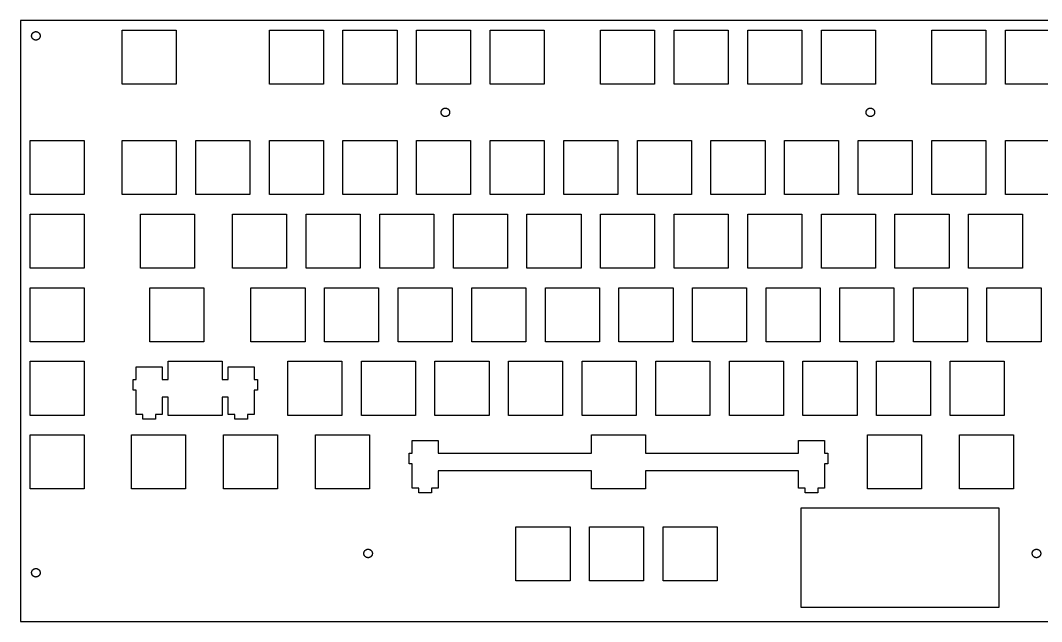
# Model space of a CAD drawing. Header units: millimetres. Extents: x 0 to 452, y -156 to 0.
# Drawn here: x 0 to 264.3, y -155.6 to 0 of the extents above; entities that cross this region are included whole.
import ezdxf

# ---------------------------------------------------------------- set-up
doc = ezdxf.new("R2010")
doc.units = ezdxf.units.MM

msp = doc.modelspace()

# ---------------------------------------------------------------- linework, layer by layer
at = {"layer": 'CUT'}
for points in [[(0, 0), (0, -155.6375), (452.4375, -155.6375), (452.4375, -25.5), (398, -25.5), (398, 0)], [(26.3375, -16.525), (26.3375, -2.525), (40.3375, -2.525), (40.3375, -16.525)], [(64.4375, -16.525), (64.4375, -2.525), (78.4375, -2.525), (78.4375, -16.525)], [(83.4875, -16.525), (83.4875, -2.525), (97.4875, -2.525), (97.4875, -16.525)], [(102.5375, -16.525), (102.5375, -2.525), (116.5375, -2.525), (116.5375, -16.525)], [(121.5875, -16.525), (121.5875, -2.525), (135.5875, -2.525), (135.5875, -16.525)], [(150.1625, -16.525), (150.1625, -2.525), (164.1625, -2.525), (164.1625, -16.525)], [(169.2125, -16.525), (169.2125, -2.525), (183.2125, -2.525), (183.2125, -16.525)], [(188.2625, -16.525), (188.2625, -2.525), (202.2625, -2.525), (202.2625, -16.525)], [(207.3125, -16.525), (207.3125, -2.525), (221.3125, -2.525), (221.3125, -16.525)], [(235.8875, -16.525), (235.8875, -2.525), (249.8875, -2.525), (249.8875, -16.525)], [(254.9375, -16.525), (254.9375, -2.525), (268.9375, -2.525), (268.9375, -16.525)], [(5.08809, -3.8386), (5.09173, -3.86535), (5.0947, -3.89218), (5.09702, -3.91908), (5.09868, -3.94603), (5.09967, -3.973), (5.1, -4), (5.09967, -4.027), (5.09868, -4.05397), (5.09702, -4.08092), (5.0947, -4.10782), (5.09173, -4.13465), (5.08809, -4.1614), (5.08381, -4.18806), (5.07886, -4.2146), (5.07327, -4.24101), (5.06703, -4.26728), (5.06015, -4.29338), (5.05263, -4.31931), (5.04448, -4.34505), (5.0357, -4.37058), (5.02629, -4.39588), (5.01627, -4.42095), (5.00563, -4.44577), (4.99439, -4.47031), (4.98255, -4.49457), (4.97011, -4.51854), (4.9571, -4.54219), (4.9435, -4.56551), (4.92934, -4.5885), (4.91462, -4.61113), (4.89934, -4.63339), (4.88353, -4.65527), (4.86718, -4.67675), (4.85031, -4.69783), (4.83293, -4.71849), (4.81505, -4.73871), (4.79667, -4.75849), (4.77782, -4.77782), (4.75849, -4.79667), (4.73871, -4.81505), (4.71849, -4.83293), (4.69783, -4.85031), (4.67675, -4.86718), (4.65527, -4.88353), (4.63339, -4.89934), (4.61113, -4.91462), (4.5885, -4.92934), (4.56551, -4.9435), (4.54219, -4.9571), (4.51854, -4.97011), (4.49457, -4.98255), (4.47031, -4.99439), (4.44577, -5.00563), (4.42095, -5.01627), (4.39588, -5.02629), (4.37058, -5.0357), (4.34505, -5.04448), (4.31931, -5.05263), (4.29338, -5.06015), (4.26728, -5.06703), (4.24101, -5.07327), (4.2146, -5.07886), (4.18806, -5.08381), (4.1614, -5.08809), (4.13465, -5.09173), (4.10782, -5.0947), (4.08092, -5.09702), (4.05397, -5.09868), (4.027, -5.09967), (4, -5.1), (3.973, -5.09967), (3.94603, -5.09868), (3.91908, -5.09702), (3.89218, -5.0947), (3.86535, -5.09173), (3.8386, -5.08809), (3.81194, -5.08381), (3.7854, -5.07886), (3.75899, -5.07327), (3.73272, -5.06703), (3.70662, -5.06015), (3.68069, -5.05263), (3.65495, -5.04448), (3.62942, -5.0357), (3.60412, -5.02629), (3.57905, -5.01627), (3.55423, -5.00563), (3.52969, -4.99439), (3.50543, -4.98255), (3.48146, -4.97011), (3.45781, -4.9571), (3.43449, -4.9435), (3.4115, -4.92934), (3.38887, -4.91462), (3.36661, -4.89934), (3.34473, -4.88353), (3.32325, -4.86718), (3.30217, -4.85031), (3.28151, -4.83293), (3.26129, -4.81505), (3.24151, -4.79667), (3.22218, -4.77782), (3.20333, -4.75849), (3.18495, -4.73871), (3.16707, -4.71849), (3.14969, -4.69783), (3.13282, -4.67675), (3.11647, -4.65527), (3.10066, -4.63339), (3.08538, -4.61113), (3.07066, -4.5885), (3.0565, -4.56551), (3.0429, -4.54219), (3.02989, -4.51854), (3.01745, -4.49457), (3.00561, -4.47031), (2.99437, -4.44577), (2.98373, -4.42095), (2.97371, -4.39588), (2.9643, -4.37058), (2.95552, -4.34505), (2.94737, -4.31931), (2.93985, -4.29338), (2.93297, -4.26728), (2.92673, -4.24101), (2.92114, -4.2146), (2.91619, -4.18806), (2.91191, -4.1614), (2.90827, -4.13465), (2.9053, -4.10782), (2.90298, -4.08092), (2.90132, -4.05397), (2.90033, -4.027), (2.9, -4), (2.90033, -3.973), (2.90132, -3.94603), (2.90298, -3.91908), (2.9053, -3.89218), (2.90827, -3.86535), (2.91191, -3.8386), (2.91619, -3.81194), (2.92114, -3.7854), (2.92673, -3.75899), (2.93297, -3.73272), (2.93985, -3.70662), (2.94737, -3.68069), (2.95552, -3.65495), (2.9643, -3.62942), (2.97371, -3.60412), (2.98373, -3.57905), (2.99437, -3.55423), (3.00561, -3.52969), (3.01745, -3.50543), (3.02989, -3.48146), (3.0429, -3.45781), (3.0565, -3.43449), (3.07066, -3.4115), (3.08538, -3.38887), (3.10066, -3.36661), (3.11647, -3.34473), (3.13282, -3.32325), (3.14969, -3.30217), (3.16707, -3.28151), (3.18495, -3.26129), (3.20333, -3.24151), (3.22218, -3.22218), (3.24151, -3.20333), (3.26129, -3.18495), (3.28151, -3.16707), (3.30217, -3.14969), (3.32325, -3.13282), (3.34473, -3.11647), (3.36661, -3.10066), (3.38887, -3.08538), (3.4115, -3.07066), (3.43449, -3.0565), (3.45781, -3.0429), (3.48146, -3.02989), (3.50543, -3.01745), (3.52969, -3.00561), (3.55423, -2.99437), (3.57905, -2.98373), (3.60412, -2.97371), (3.62942, -2.9643), (3.65495, -2.95552), (3.68069, -2.94737), (3.70662, -2.93985), (3.73272, -2.93297), (3.75899, -2.92673), (3.7854, -2.92114), (3.81194, -2.91619), (3.8386, -2.91191), (3.86535, -2.90827), (3.89218, -2.9053), (3.91908, -2.90298), (3.94603, -2.90132), (3.973, -2.90033), (4, -2.9), (4.027, -2.90033), (4.05397, -2.90132), (4.08092, -2.90298), (4.10782, -2.9053), (4.13465, -2.90827), (4.1614, -2.91191), (4.18806, -2.91619), (4.2146, -2.92114), (4.24101, -2.92673), (4.26728, -2.93297), (4.29338, -2.93985), (4.31931, -2.94737), (4.34505, -2.95552), (4.37058, -2.9643), (4.39588, -2.97371), (4.42095, -2.98373), (4.44577, -2.99437), (4.47031, -3.00561), (4.49457, -3.01745), (4.51854, -3.02989), (4.54219, -3.0429), (4.56551, -3.0565), (4.5885, -3.07066), (4.61113, -3.08538), (4.63339, -3.10066), (4.65527, -3.11647), (4.67675, -3.13282), (4.69783, -3.14969), (4.71849, -3.16707), (4.73871, -3.18495), (4.75849, -3.20333), (4.77782, -3.22218), (4.79667, -3.24151), (4.81505, -3.26129), (4.83293, -3.28151), (4.85031, -3.30217), (4.86718, -3.32325), (4.88353, -3.34473), (4.89934, -3.36661), (4.91462, -3.38887), (4.92934, -3.4115), (4.9435, -3.43449), (4.9571, -3.45781), (4.97011, -3.48146), (4.98255, -3.50543), (4.99439, -3.52969), (5.00563, -3.55423), (5.01627, -3.57905), (5.02629, -3.60412), (5.0357, -3.62942), (5.04448, -3.65495), (5.05263, -3.68069), (5.06015, -3.70662), (5.06703, -3.73272), (5.07327, -3.75899), (5.07886, -3.7854), (5.08381, -3.81194)], [(111.08809, -23.6386), (111.09173, -23.66535), (111.0947, -23.69218), (111.09702, -23.71908), (111.09868, -23.74603), (111.09967, -23.773), (111.1, -23.8), (111.09967, -23.827), (111.09868, -23.85397), (111.09702, -23.88092), (111.0947, -23.90782), (111.09173, -23.93465), (111.08809, -23.9614), (111.08381, -23.98806), (111.07886, -24.0146), (111.07327, -24.04101), (111.06703, -24.06728), (111.06015, -24.09338), (111.05263, -24.11931), (111.04448, -24.14505), (111.0357, -24.17058), (111.02629, -24.19588), (111.01627, -24.22095), (111.00563, -24.24577), (110.99439, -24.27031), (110.98255, -24.29457), (110.97011, -24.31854), (110.9571, -24.34219), (110.9435, -24.36551), (110.92934, -24.3885), (110.91462, -24.41113), (110.89934, -24.43339), (110.88353, -24.45527), (110.86718, -24.47675), (110.85031, -24.49783), (110.83293, -24.51849), (110.81505, -24.53871), (110.79667, -24.55849), (110.77782, -24.57782), (110.75849, -24.59667), (110.73871, -24.61505), (110.71849, -24.63293), (110.69783, -24.65031), (110.67675, -24.66718), (110.65527, -24.68353), (110.63339, -24.69934), (110.61113, -24.71462), (110.5885, -24.72934), (110.56551, -24.7435), (110.54219, -24.7571), (110.51854, -24.77011), (110.49457, -24.78255), (110.47031, -24.79439), (110.44577, -24.80563), (110.42095, -24.81627), (110.39588, -24.82629), (110.37058, -24.8357), (110.34505, -24.84448), (110.31931, -24.85263), (110.29338, -24.86015), (110.26728, -24.86703), (110.24101, -24.87327), (110.2146, -24.87886), (110.18806, -24.88381), (110.1614, -24.88809), (110.13465, -24.89173), (110.10782, -24.8947), (110.08092, -24.89702), (110.05397, -24.89868), (110.027, -24.89967), (110, -24.9), (109.973, -24.89967), (109.94603, -24.89868), (109.91908, -24.89702), (109.89218, -24.8947), (109.86535, -24.89173), (109.8386, -24.88809), (109.81194, -24.88381), (109.7854, -24.87886), (109.75899, -24.87327), (109.73272, -24.86703), (109.70662, -24.86015), (109.68069, -24.85263), (109.65495, -24.84448), (109.62942, -24.8357), (109.60412, -24.82629), (109.57905, -24.81627), (109.55423, -24.80563), (109.52969, -24.79439), (109.50543, -24.78255), (109.48146, -24.77011), (109.45781, -24.7571), (109.43449, -24.7435), (109.4115, -24.72934), (109.38887, -24.71462), (109.36661, -24.69934), (109.34473, -24.68353), (109.32325, -24.66718), (109.30217, -24.65031), (109.28151, -24.63293), (109.26129, -24.61505), (109.24151, -24.59667), (109.22218, -24.57782), (109.20333, -24.55849), (109.18495, -24.53871), (109.16707, -24.51849), (109.14969, -24.49783), (109.13282, -24.47675), (109.11647, -24.45527), (109.10066, -24.43339), (109.08538, -24.41113), (109.07066, -24.3885), (109.0565, -24.36551), (109.0429, -24.34219), (109.02989, -24.31854), (109.01745, -24.29457), (109.00561, -24.27031), (108.99437, -24.24577), (108.98373, -24.22095), (108.97371, -24.19588), (108.9643, -24.17058), (108.95552, -24.14505), (108.94737, -24.11931), (108.93985, -24.09338), (108.93297, -24.06728), (108.92673, -24.04101), (108.92114, -24.0146), (108.91619, -23.98806), (108.91191, -23.9614), (108.90827, -23.93465), (108.9053, -23.90782), (108.90298, -23.88092), (108.90132, -23.85397), (108.90033, -23.827), (108.9, -23.8), (108.90033, -23.773), (108.90132, -23.74603), (108.90298, -23.71908), (108.9053, -23.69218), (108.90827, -23.66535), (108.91191, -23.6386), (108.91619, -23.61194), (108.92114, -23.5854), (108.92673, -23.55899), (108.93297, -23.53272), (108.93985, -23.50662), (108.94737, -23.48069), (108.95552, -23.45495), (108.9643, -23.42942), (108.97371, -23.40412), (108.98373, -23.37905), (108.99437, -23.35423), (109.00561, -23.32969), (109.01745, -23.30543), (109.02989, -23.28146), (109.0429, -23.25781), (109.0565, -23.23449), (109.07066, -23.2115), (109.08538, -23.18887), (109.10066, -23.16661), (109.11647, -23.14473), (109.13282, -23.12325), (109.14969, -23.10217), (109.16707, -23.08151), (109.18495, -23.06129), (109.20333, -23.04151), (109.22218, -23.02218), (109.24151, -23.00333), (109.26129, -22.98495), (109.28151, -22.96707), (109.30217, -22.94969), (109.32325, -22.93282), (109.34473, -22.91647), (109.36661, -22.90066), (109.38887, -22.88538), (109.4115, -22.87066), (109.43449, -22.8565), (109.45781, -22.8429), (109.48146, -22.82989), (109.50543, -22.81745), (109.52969, -22.80561), (109.55423, -22.79437), (109.57905, -22.78373), (109.60412, -22.77371), (109.62942, -22.7643), (109.65495, -22.75552), (109.68069, -22.74737), (109.70662, -22.73985), (109.73272, -22.73297), (109.75899, -22.72673), (109.7854, -22.72114), (109.81194, -22.71619), (109.8386, -22.71191), (109.86535, -22.70827), (109.89218, -22.7053), (109.91908, -22.70298), (109.94603, -22.70132), (109.973, -22.70033), (110, -22.7), (110.027, -22.70033), (110.05397, -22.70132), (110.08092, -22.70298), (110.10782, -22.7053), (110.13465, -22.70827), (110.1614, -22.71191), (110.18806, -22.71619), (110.2146, -22.72114), (110.24101, -22.72673), (110.26728, -22.73297), (110.29338, -22.73985), (110.31931, -22.74737), (110.34505, -22.75552), (110.37058, -22.7643), (110.39588, -22.77371), (110.42095, -22.78373), (110.44577, -22.79437), (110.47031, -22.80561), (110.49457, -22.81745), (110.51854, -22.82989), (110.54219, -22.8429), (110.56551, -22.8565), (110.5885, -22.87066), (110.61113, -22.88538), (110.63339, -22.90066), (110.65527, -22.91647), (110.67675, -22.93282), (110.69783, -22.94969), (110.71849, -22.96707), (110.73871, -22.98495), (110.75849, -23.00333), (110.77782, -23.02218), (110.79667, -23.04151), (110.81505, -23.06129), (110.83293, -23.08151), (110.85031, -23.10217), (110.86718, -23.12325), (110.88353, -23.14473), (110.89934, -23.16661), (110.91462, -23.18887), (110.92934, -23.2115), (110.9435, -23.23449), (110.9571, -23.25781), (110.97011, -23.28146), (110.98255, -23.30543), (110.99439, -23.32969), (111.00563, -23.35423), (111.01627, -23.37905), (111.02629, -23.40412), (111.0357, -23.42942), (111.04448, -23.45495), (111.05263, -23.48069), (111.06015, -23.50662), (111.06703, -23.53272), (111.07327, -23.55899), (111.07886, -23.5854), (111.08381, -23.61194)], [(221.08809, -23.6386), (221.09173, -23.66535), (221.0947, -23.69218), (221.09702, -23.71908), (221.09868, -23.74603), (221.09967, -23.773), (221.1, -23.8), (221.09967, -23.827), (221.09868, -23.85397), (221.09702, -23.88092), (221.0947, -23.90782), (221.09173, -23.93465), (221.08809, -23.9614), (221.08381, -23.98806), (221.07886, -24.0146), (221.07327, -24.04101), (221.06703, -24.06728), (221.06015, -24.09338), (221.05263, -24.11931), (221.04448, -24.14505), (221.0357, -24.17058), (221.02629, -24.19588), (221.01627, -24.22095), (221.00563, -24.24577), (220.99439, -24.27031), (220.98255, -24.29457), (220.97011, -24.31854), (220.9571, -24.34219), (220.9435, -24.36551), (220.92934, -24.3885), (220.91462, -24.41113), (220.89934, -24.43339), (220.88353, -24.45527), (220.86718, -24.47675), (220.85031, -24.49783), (220.83293, -24.51849), (220.81505, -24.53871), (220.79667, -24.55849), (220.77782, -24.57782), (220.75849, -24.59667), (220.73871, -24.61505), (220.71849, -24.63293), (220.69783, -24.65031), (220.67675, -24.66718), (220.65527, -24.68353), (220.63339, -24.69934), (220.61113, -24.71462), (220.5885, -24.72934), (220.56551, -24.7435), (220.54219, -24.7571), (220.51854, -24.77011), (220.49457, -24.78255), (220.47031, -24.79439), (220.44577, -24.80563), (220.42095, -24.81627), (220.39588, -24.82629), (220.37058, -24.8357), (220.34505, -24.84448), (220.31931, -24.85263), (220.29338, -24.86015), (220.26728, -24.86703), (220.24101, -24.87327), (220.2146, -24.87886), (220.18806, -24.88381), (220.1614, -24.88809), (220.13465, -24.89173), (220.10782, -24.8947), (220.08092, -24.89702), (220.05397, -24.89868), (220.027, -24.89967), (220, -24.9), (219.973, -24.89967), (219.94603, -24.89868), (219.91908, -24.89702), (219.89218, -24.8947), (219.86535, -24.89173), (219.8386, -24.88809), (219.81194, -24.88381), (219.7854, -24.87886), (219.75899, -24.87327), (219.73272, -24.86703), (219.70662, -24.86015), (219.68069, -24.85263), (219.65495, -24.84448), (219.62942, -24.8357), (219.60412, -24.82629), (219.57905, -24.81627), (219.55423, -24.80563), (219.52969, -24.79439), (219.50543, -24.78255), (219.48146, -24.77011), (219.45781, -24.7571), (219.43449, -24.7435), (219.4115, -24.72934), (219.38887, -24.71462), (219.36661, -24.69934), (219.34473, -24.68353), (219.32325, -24.66718), (219.30217, -24.65031), (219.28151, -24.63293), (219.26129, -24.61505), (219.24151, -24.59667), (219.22218, -24.57782), (219.20333, -24.55849), (219.18495, -24.53871), (219.16707, -24.51849), (219.14969, -24.49783), (219.13282, -24.47675), (219.11647, -24.45527), (219.10066, -24.43339), (219.08538, -24.41113), (219.07066, -24.3885), (219.0565, -24.36551), (219.0429, -24.34219), (219.02989, -24.31854), (219.01745, -24.29457), (219.00561, -24.27031), (218.99437, -24.24577), (218.98373, -24.22095), (218.97371, -24.19588), (218.9643, -24.17058), (218.95552, -24.14505), (218.94737, -24.11931), (218.93985, -24.09338), (218.93297, -24.06728), (218.92673, -24.04101), (218.92114, -24.0146), (218.91619, -23.98806), (218.91191, -23.9614), (218.90827, -23.93465), (218.9053, -23.90782), (218.90298, -23.88092), (218.90132, -23.85397), (218.90033, -23.827), (218.9, -23.8), (218.90033, -23.773), (218.90132, -23.74603), (218.90298, -23.71908), (218.9053, -23.69218), (218.90827, -23.66535), (218.91191, -23.6386), (218.91619, -23.61194), (218.92114, -23.5854), (218.92673, -23.55899), (218.93297, -23.53272), (218.93985, -23.50662), (218.94737, -23.48069), (218.95552, -23.45495), (218.9643, -23.42942), (218.97371, -23.40412), (218.98373, -23.37905), (218.99437, -23.35423), (219.00561, -23.32969), (219.01745, -23.30543), (219.02989, -23.28146), (219.0429, -23.25781), (219.0565, -23.23449), (219.07066, -23.2115), (219.08538, -23.18887), (219.10066, -23.16661), (219.11647, -23.14473), (219.13282, -23.12325), (219.14969, -23.10217), (219.16707, -23.08151), (219.18495, -23.06129), (219.20333, -23.04151), (219.22218, -23.02218), (219.24151, -23.00333), (219.26129, -22.98495), (219.28151, -22.96707), (219.30217, -22.94969), (219.32325, -22.93282), (219.34473, -22.91647), (219.36661, -22.90066), (219.38887, -22.88538), (219.4115, -22.87066), (219.43449, -22.8565), (219.45781, -22.8429), (219.48146, -22.82989), (219.50543, -22.81745), (219.52969, -22.80561), (219.55423, -22.79437), (219.57905, -22.78373), (219.60412, -22.77371), (219.62942, -22.7643), (219.65495, -22.75552), (219.68069, -22.74737), (219.70662, -22.73985), (219.73272, -22.73297), (219.75899, -22.72673), (219.7854, -22.72114), (219.81194, -22.71619), (219.8386, -22.71191), (219.86535, -22.70827), (219.89218, -22.7053), (219.91908, -22.70298), (219.94603, -22.70132), (219.973, -22.70033), (220, -22.7), (220.027, -22.70033), (220.05397, -22.70132), (220.08092, -22.70298), (220.10782, -22.7053), (220.13465, -22.70827), (220.1614, -22.71191), (220.18806, -22.71619), (220.2146, -22.72114), (220.24101, -22.72673), (220.26728, -22.73297), (220.29338, -22.73985), (220.31931, -22.74737), (220.34505, -22.75552), (220.37058, -22.7643), (220.39588, -22.77371), (220.42095, -22.78373), (220.44577, -22.79437), (220.47031, -22.80561), (220.49457, -22.81745), (220.51854, -22.82989), (220.54219, -22.8429), (220.56551, -22.8565), (220.5885, -22.87066), (220.61113, -22.88538), (220.63339, -22.90066), (220.65527, -22.91647), (220.67675, -22.93282), (220.69783, -22.94969), (220.71849, -22.96707), (220.73871, -22.98495), (220.75849, -23.00333), (220.77782, -23.02218), (220.79667, -23.04151), (220.81505, -23.06129), (220.83293, -23.08151), (220.85031, -23.10217), (220.86718, -23.12325), (220.88353, -23.14473), (220.89934, -23.16661), (220.91462, -23.18887), (220.92934, -23.2115), (220.9435, -23.23449), (220.9571, -23.25781), (220.97011, -23.28146), (220.98255, -23.30543), (220.99439, -23.32969), (221.00563, -23.35423), (221.01627, -23.37905), (221.02629, -23.40412), (221.0357, -23.42942), (221.04448, -23.45495), (221.05263, -23.48069), (221.06015, -23.50662), (221.06703, -23.53272), (221.07327, -23.55899), (221.07886, -23.5854), (221.08381, -23.61194)], [(2.525, -45.1), (2.525, -31.1), (16.525, -31.1), (16.525, -45.1)], [(26.3375, -45.1), (26.3375, -31.1), (40.3375, -31.1), (40.3375, -45.1)], [(45.3875, -45.1), (45.3875, -31.1), (59.3875, -31.1), (59.3875, -45.1)], [(64.4375, -45.1), (64.4375, -31.1), (78.4375, -31.1), (78.4375, -45.1)], [(83.4875, -45.1), (83.4875, -31.1), (97.4875, -31.1), (97.4875, -45.1)], [(102.5375, -45.1), (102.5375, -31.1), (116.5375, -31.1), (116.5375, -45.1)], [(121.5875, -45.1), (121.5875, -31.1), (135.5875, -31.1), (135.5875, -45.1)], [(140.6375, -45.1), (140.6375, -31.1), (154.6375, -31.1), (154.6375, -45.1)], [(159.6875, -45.1), (159.6875, -31.1), (173.6875, -31.1), (173.6875, -45.1)], [(178.7375, -45.1), (178.7375, -31.1), (192.7375, -31.1), (192.7375, -45.1)], [(197.7875, -45.1), (197.7875, -31.1), (211.7875, -31.1), (211.7875, -45.1)], [(216.8375, -45.1), (216.8375, -31.1), (230.8375, -31.1), (230.8375, -45.1)], [(235.8875, -45.1), (235.8875, -31.1), (249.8875, -31.1), (249.8875, -45.1)], [(254.9375, -45.1), (254.9375, -31.1), (268.9375, -31.1), (268.9375, -45.1)], [(2.525, -64.15), (2.525, -50.15), (16.525, -50.15), (16.525, -64.15)], [(31.1, -64.15), (31.1, -50.15), (45.1, -50.15), (45.1, -64.15)], [(54.9125, -64.15), (54.9125, -50.15), (68.9125, -50.15), (68.9125, -64.15)], [(73.9625, -64.15), (73.9625, -50.15), (87.9625, -50.15), (87.9625, -64.15)], [(93.0125, -64.15), (93.0125, -50.15), (107.0125, -50.15), (107.0125, -64.15)], [(112.0625, -64.15), (112.0625, -50.15), (126.0625, -50.15), (126.0625, -64.15)], [(131.1125, -64.15), (131.1125, -50.15), (145.1125, -50.15), (145.1125, -64.15)], [(150.1625, -64.15), (150.1625, -50.15), (164.1625, -50.15), (164.1625, -64.15)], [(169.2125, -64.15), (169.2125, -50.15), (183.2125, -50.15), (183.2125, -64.15)], [(188.2625, -64.15), (188.2625, -50.15), (202.2625, -50.15), (202.2625, -64.15)], [(207.3125, -64.15), (207.3125, -50.15), (221.3125, -50.15), (221.3125, -64.15)], [(226.3625, -64.15), (226.3625, -50.15), (240.3625, -50.15), (240.3625, -64.15)], [(245.4125, -64.15), (245.4125, -50.15), (259.4125, -50.15), (259.4125, -64.15)], [(2.525, -83.2), (2.525, -69.2), (16.525, -69.2), (16.525, -83.2)], [(33.48125, -83.2), (33.48125, -69.2), (47.48125, -69.2), (47.48125, -83.2)], [(59.675, -83.2), (59.675, -69.2), (73.675, -69.2), (73.675, -83.2)], [(78.725, -83.2), (78.725, -69.2), (92.725, -69.2), (92.725, -83.2)], [(97.775, -83.2), (97.775, -69.2), (111.775, -69.2), (111.775, -83.2)], [(116.825, -83.2), (116.825, -69.2), (130.825, -69.2), (130.825, -83.2)], [(135.875, -83.2), (135.875, -69.2), (149.875, -69.2), (149.875, -83.2)], [(154.925, -83.2), (154.925, -69.2), (168.925, -69.2), (168.925, -83.2)], [(173.975, -83.2), (173.975, -69.2), (187.975, -69.2), (187.975, -83.2)], [(193.025, -83.2), (193.025, -69.2), (207.025, -69.2), (207.025, -83.2)], [(212.075, -83.2), (212.075, -69.2), (226.075, -69.2), (226.075, -83.2)], [(231.125, -83.2), (231.125, -69.2), (245.125, -69.2), (245.125, -83.2)], [(250.175, -83.2), (250.175, -69.2), (264.175, -69.2), (264.175, -83.2)], [(2.525, -102.25), (2.525, -88.25), (16.525, -88.25), (16.525, -102.25)], [(29.96875, -92.95), (29.96875, -89.72), (36.71875, -89.72), (36.71875, -92.95), (38.24375, -92.95), (38.24375, -88.25), (52.24375, -88.25), (52.24375, -92.95), (53.76875, -92.95), (53.76875, -89.72), (60.51875, -89.72), (60.51875, -92.95), (61.34375, -92.95), (61.34375, -95.75), (60.51875, -95.75), (60.51875, -102.02), (58.79375, -102.02), (58.79375, -103.22), (55.49375, -103.22), (55.49375, -102.02), (53.76875, -102.02), (53.76875, -97.55), (52.24375, -97.55), (52.24375, -102.25), (38.24375, -102.25), (38.24375, -97.55), (36.71875, -97.55), (36.71875, -102.02), (34.99375, -102.02), (34.99375, -103.22), (31.69375, -103.22), (31.69375, -102.02), (29.96875, -102.02), (29.96875, -95.75), (29.14375, -95.75), (29.14375, -92.95)], [(69.2, -102.25), (69.2, -88.25), (83.2, -88.25), (83.2, -102.25)], [(88.25, -102.25), (88.25, -88.25), (102.25, -88.25), (102.25, -102.25)], [(107.3, -102.25), (107.3, -88.25), (121.3, -88.25), (121.3, -102.25)], [(126.35, -102.25), (126.35, -88.25), (140.35, -88.25), (140.35, -102.25)], [(145.4, -102.25), (145.4, -88.25), (159.4, -88.25), (159.4, -102.25)], [(164.45, -102.25), (164.45, -88.25), (178.45, -88.25), (178.45, -102.25)], [(183.5, -102.25), (183.5, -88.25), (197.5, -88.25), (197.5, -102.25)], [(202.55, -102.25), (202.55, -88.25), (216.55, -88.25), (216.55, -102.25)], [(221.6, -102.25), (221.6, -88.25), (235.6, -88.25), (235.6, -102.25)], [(240.65, -102.25), (240.65, -88.25), (254.65, -88.25), (254.65, -102.25)], [(2.525, -121.3), (2.525, -107.3), (16.525, -107.3), (16.525, -121.3)], [(28.71875, -121.3), (28.71875, -107.3), (42.71875, -107.3), (42.71875, -121.3)], [(52.53125, -121.3), (52.53125, -107.3), (66.53125, -107.3), (66.53125, -121.3)], [(76.34375, -121.3), (76.34375, -107.3), (90.34375, -107.3), (90.34375, -121.3)], [(101.40625, -112), (101.40625, -108.77), (108.15625, -108.77), (108.15625, -112), (147.78125, -112), (147.78125, -107.3), (161.78125, -107.3), (161.78125, -112), (201.40625, -112), (201.40625, -108.77), (208.15625, -108.77), (208.15625, -112), (208.98125, -112), (208.98125, -114.8), (208.15625, -114.8), (208.15625, -121.07), (206.43125, -121.07), (206.43125, -122.27), (203.13125, -122.27), (203.13125, -121.07), (201.40625, -121.07), (201.40625, -116.6), (161.78125, -116.6), (161.78125, -121.3), (147.78125, -121.3), (147.78125, -116.6), (108.15625, -116.6), (108.15625, -121.07), (106.43125, -121.07), (106.43125, -122.27), (103.13125, -122.27), (103.13125, -121.07), (101.40625, -121.07), (101.40625, -114.8), (100.58125, -114.8), (100.58125, -112)], [(219.21875, -121.3), (219.21875, -107.3), (233.21875, -107.3), (233.21875, -121.3)], [(243.03125, -121.3), (243.03125, -107.3), (257.03125, -107.3), (257.03125, -121.3)], [(202.0475, -152.0125), (202.0475, -126.2125), (253.2475, -126.2125), (253.2475, -152.0125)], [(128.255, -145.1125), (128.255, -131.1125), (142.255, -131.1125), (142.255, -145.1125)], [(161.305, -145.1125), (147.305, -145.1125), (147.305, -131.1125), (161.305, -131.1125)], [(180.355, -145.1125), (166.355, -145.1125), (166.355, -131.1125), (180.355, -131.1125)], [(91.08809, -137.8386), (91.09173, -137.86535), (91.0947, -137.89218), (91.09702, -137.91908), (91.09868, -137.94603), (91.09967, -137.973), (91.1, -138), (91.09967, -138.027), (91.09868, -138.05397), (91.09702, -138.08092), (91.0947, -138.10782), (91.09173, -138.13465), (91.08809, -138.1614), (91.08381, -138.18806), (91.07886, -138.2146), (91.07327, -138.24101), (91.06703, -138.26728), (91.06015, -138.29338), (91.05263, -138.31931), (91.04448, -138.34505), (91.0357, -138.37058), (91.02629, -138.39588), (91.01627, -138.42095), (91.00563, -138.44577), (90.99439, -138.47031), (90.98255, -138.49457), (90.97011, -138.51854), (90.9571, -138.54219), (90.9435, -138.56551), (90.92934, -138.5885), (90.91462, -138.61113), (90.89934, -138.63339), (90.88353, -138.65527), (90.86718, -138.67675), (90.85031, -138.69783), (90.83293, -138.71849), (90.81505, -138.73871), (90.79667, -138.75849), (90.77782, -138.77782), (90.75849, -138.79667), (90.73871, -138.81505), (90.71849, -138.83293), (90.69783, -138.85031), (90.67675, -138.86718), (90.65527, -138.88353), (90.63339, -138.89934), (90.61113, -138.91462), (90.5885, -138.92934), (90.56551, -138.9435), (90.54219, -138.9571), (90.51854, -138.97011), (90.49457, -138.98255), (90.47031, -138.99439), (90.44577, -139.00563), (90.42095, -139.01627), (90.39588, -139.02629), (90.37058, -139.0357), (90.34505, -139.04448), (90.31931, -139.05263), (90.29338, -139.06015), (90.26728, -139.06703), (90.24101, -139.07327), (90.2146, -139.07886), (90.18806, -139.08381), (90.1614, -139.08809), (90.13465, -139.09173), (90.10782, -139.0947), (90.08092, -139.09702), (90.05397, -139.09868), (90.027, -139.09967), (90, -139.1), (89.973, -139.09967), (89.94603, -139.09868), (89.91908, -139.09702), (89.89218, -139.0947), (89.86535, -139.09173), (89.8386, -139.08809), (89.81194, -139.08381), (89.7854, -139.07886), (89.75899, -139.07327), (89.73272, -139.06703), (89.70662, -139.06015), (89.68069, -139.05263), (89.65495, -139.04448), (89.62942, -139.0357), (89.60412, -139.02629), (89.57905, -139.01627), (89.55423, -139.00563), (89.52969, -138.99439), (89.50543, -138.98255), (89.48146, -138.97011), (89.45781, -138.9571), (89.43449, -138.9435), (89.4115, -138.92934), (89.38887, -138.91462), (89.36661, -138.89934), (89.34473, -138.88353), (89.32325, -138.86718), (89.30217, -138.85031), (89.28151, -138.83293), (89.26129, -138.81505), (89.24151, -138.79667), (89.22218, -138.77782), (89.20333, -138.75849), (89.18495, -138.73871), (89.16707, -138.71849), (89.14969, -138.69783), (89.13282, -138.67675), (89.11647, -138.65527), (89.10066, -138.63339), (89.08538, -138.61113), (89.07066, -138.5885), (89.0565, -138.56551), (89.0429, -138.54219), (89.02989, -138.51854), (89.01745, -138.49457), (89.00561, -138.47031), (88.99437, -138.44577), (88.98373, -138.42095), (88.97371, -138.39588), (88.9643, -138.37058), (88.95552, -138.34505), (88.94737, -138.31931), (88.93985, -138.29338), (88.93297, -138.26728), (88.92673, -138.24101), (88.92114, -138.2146), (88.91619, -138.18806), (88.91191, -138.1614), (88.90827, -138.13465), (88.9053, -138.10782), (88.90298, -138.08092), (88.90132, -138.05397), (88.90033, -138.027), (88.9, -138), (88.90033, -137.973), (88.90132, -137.94603), (88.90298, -137.91908), (88.9053, -137.89218), (88.90827, -137.86535), (88.91191, -137.8386), (88.91619, -137.81194), (88.92114, -137.7854), (88.92673, -137.75899), (88.93297, -137.73272), (88.93985, -137.70662), (88.94737, -137.68069), (88.95552, -137.65495), (88.9643, -137.62942), (88.97371, -137.60412), (88.98373, -137.57905), (88.99437, -137.55423), (89.00561, -137.52969), (89.01745, -137.50543), (89.02989, -137.48146), (89.0429, -137.45781), (89.0565, -137.43449), (89.07066, -137.4115), (89.08538, -137.38887), (89.10066, -137.36661), (89.11647, -137.34473), (89.13282, -137.32325), (89.14969, -137.30217), (89.16707, -137.28151), (89.18495, -137.26129), (89.20333, -137.24151), (89.22218, -137.22218), (89.24151, -137.20333), (89.26129, -137.18495), (89.28151, -137.16707), (89.30217, -137.14969), (89.32325, -137.13282), (89.34473, -137.11647), (89.36661, -137.10066), (89.38887, -137.08538), (89.4115, -137.07066), (89.43449, -137.0565), (89.45781, -137.0429), (89.48146, -137.02989), (89.50543, -137.01745), (89.52969, -137.00561), (89.55423, -136.99437), (89.57905, -136.98373), (89.60412, -136.97371), (89.62942, -136.9643), (89.65495, -136.95552), (89.68069, -136.94737), (89.70662, -136.93985), (89.73272, -136.93297), (89.75899, -136.92673), (89.7854, -136.92114), (89.81194, -136.91619), (89.8386, -136.91191), (89.86535, -136.90827), (89.89218, -136.9053), (89.91908, -136.90298), (89.94603, -136.90132), (89.973, -136.90033), (90, -136.9), (90.027, -136.90033), (90.05397, -136.90132), (90.08092, -136.90298), (90.10782, -136.9053), (90.13465, -136.90827), (90.1614, -136.91191), (90.18806, -136.91619), (90.2146, -136.92114), (90.24101, -136.92673), (90.26728, -136.93297), (90.29338, -136.93985), (90.31931, -136.94737), (90.34505, -136.95552), (90.37058, -136.9643), (90.39588, -136.97371), (90.42095, -136.98373), (90.44577, -136.99437), (90.47031, -137.00561), (90.49457, -137.01745), (90.51854, -137.02989), (90.54219, -137.0429), (90.56551, -137.0565), (90.5885, -137.07066), (90.61113, -137.08538), (90.63339, -137.10066), (90.65527, -137.11647), (90.67675, -137.13282), (90.69783, -137.14969), (90.71849, -137.16707), (90.73871, -137.18495), (90.75849, -137.20333), (90.77782, -137.22218), (90.79667, -137.24151), (90.81505, -137.26129), (90.83293, -137.28151), (90.85031, -137.30217), (90.86718, -137.32325), (90.88353, -137.34473), (90.89934, -137.36661), (90.91462, -137.38887), (90.92934, -137.4115), (90.9435, -137.43449), (90.9571, -137.45781), (90.97011, -137.48146), (90.98255, -137.50543), (90.99439, -137.52969), (91.00563, -137.55423), (91.01627, -137.57905), (91.02629, -137.60412), (91.0357, -137.62942), (91.04448, -137.65495), (91.05263, -137.68069), (91.06015, -137.70662), (91.06703, -137.73272), (91.07327, -137.75899), (91.07886, -137.7854), (91.08381, -137.81194)], [(264.08809, -137.8386), (264.09173, -137.86535), (264.0947, -137.89218), (264.09702, -137.91908), (264.09868, -137.94603), (264.09967, -137.973), (264.1, -138), (264.09967, -138.027), (264.09868, -138.05397), (264.09702, -138.08092), (264.0947, -138.10782), (264.09173, -138.13465), (264.08809, -138.1614), (264.08381, -138.18806), (264.07886, -138.2146), (264.07327, -138.24101), (264.06703, -138.26728), (264.06015, -138.29338), (264.05263, -138.31931), (264.04448, -138.34505), (264.0357, -138.37058), (264.02629, -138.39588), (264.01627, -138.42095), (264.00563, -138.44577), (263.99439, -138.47031), (263.98255, -138.49457), (263.97011, -138.51854), (263.9571, -138.54219), (263.9435, -138.56551), (263.92934, -138.5885), (263.91462, -138.61113), (263.89934, -138.63339), (263.88353, -138.65527), (263.86718, -138.67675), (263.85031, -138.69783), (263.83293, -138.71849), (263.81505, -138.73871), (263.79667, -138.75849), (263.77782, -138.77782), (263.75849, -138.79667), (263.73871, -138.81505), (263.71849, -138.83293), (263.69783, -138.85031), (263.67675, -138.86718), (263.65527, -138.88353), (263.63339, -138.89934), (263.61113, -138.91462), (263.5885, -138.92934), (263.56551, -138.9435), (263.54219, -138.9571), (263.51854, -138.97011), (263.49457, -138.98255), (263.47031, -138.99439), (263.44577, -139.00563), (263.42095, -139.01627), (263.39588, -139.02629), (263.37058, -139.0357), (263.34505, -139.04448), (263.31931, -139.05263), (263.29338, -139.06015), (263.26728, -139.06703), (263.24101, -139.07327), (263.2146, -139.07886), (263.18806, -139.08381), (263.1614, -139.08809), (263.13465, -139.09173), (263.10782, -139.0947), (263.08092, -139.09702), (263.05397, -139.09868), (263.027, -139.09967), (263, -139.1), (262.973, -139.09967), (262.94603, -139.09868), (262.91908, -139.09702), (262.89218, -139.0947), (262.86535, -139.09173), (262.8386, -139.08809), (262.81194, -139.08381), (262.7854, -139.07886), (262.75899, -139.07327), (262.73272, -139.06703), (262.70662, -139.06015), (262.68069, -139.05263), (262.65495, -139.04448), (262.62942, -139.0357), (262.60412, -139.02629), (262.57905, -139.01627), (262.55423, -139.00563), (262.52969, -138.99439), (262.50543, -138.98255), (262.48146, -138.97011), (262.45781, -138.9571), (262.43449, -138.9435), (262.4115, -138.92934), (262.38887, -138.91462), (262.36661, -138.89934), (262.34473, -138.88353), (262.32325, -138.86718), (262.30217, -138.85031), (262.28151, -138.83293), (262.26129, -138.81505), (262.24151, -138.79667), (262.22218, -138.77782), (262.20333, -138.75849), (262.18495, -138.73871), (262.16707, -138.71849), (262.14969, -138.69783), (262.13282, -138.67675), (262.11647, -138.65527), (262.10066, -138.63339), (262.08538, -138.61113), (262.07066, -138.5885), (262.0565, -138.56551), (262.0429, -138.54219), (262.02989, -138.51854), (262.01745, -138.49457), (262.00561, -138.47031), (261.99437, -138.44577), (261.98373, -138.42095), (261.97371, -138.39588), (261.9643, -138.37058), (261.95552, -138.34505), (261.94737, -138.31931), (261.93985, -138.29338), (261.93297, -138.26728), (261.92673, -138.24101), (261.92114, -138.2146), (261.91619, -138.18806), (261.91191, -138.1614), (261.90827, -138.13465), (261.9053, -138.10782), (261.90298, -138.08092), (261.90132, -138.05397), (261.90033, -138.027), (261.9, -138), (261.90033, -137.973), (261.90132, -137.94603), (261.90298, -137.91908), (261.9053, -137.89218), (261.90827, -137.86535), (261.91191, -137.8386), (261.91619, -137.81194), (261.92114, -137.7854), (261.92673, -137.75899), (261.93297, -137.73272), (261.93985, -137.70662), (261.94737, -137.68069), (261.95552, -137.65495), (261.9643, -137.62942), (261.97371, -137.60412), (261.98373, -137.57905), (261.99437, -137.55423), (262.00561, -137.52969), (262.01745, -137.50543), (262.02989, -137.48146), (262.0429, -137.45781), (262.0565, -137.43449), (262.07066, -137.4115), (262.08538, -137.38887), (262.10066, -137.36661), (262.11647, -137.34473), (262.13282, -137.32325), (262.14969, -137.30217), (262.16707, -137.28151), (262.18495, -137.26129), (262.20333, -137.24151), (262.22218, -137.22218), (262.24151, -137.20333), (262.26129, -137.18495), (262.28151, -137.16707), (262.30217, -137.14969), (262.32325, -137.13282), (262.34473, -137.11647), (262.36661, -137.10066), (262.38887, -137.08538), (262.4115, -137.07066), (262.43449, -137.0565), (262.45781, -137.0429), (262.48146, -137.02989), (262.50543, -137.01745), (262.52969, -137.00561), (262.55423, -136.99437), (262.57905, -136.98373), (262.60412, -136.97371), (262.62942, -136.9643), (262.65495, -136.95552), (262.68069, -136.94737), (262.70662, -136.93985), (262.73272, -136.93297), (262.75899, -136.92673), (262.7854, -136.92114), (262.81194, -136.91619), (262.8386, -136.91191), (262.86535, -136.90827), (262.89218, -136.9053), (262.91908, -136.90298), (262.94603, -136.90132), (262.973, -136.90033), (263, -136.9), (263.027, -136.90033), (263.05397, -136.90132), (263.08092, -136.90298), (263.10782, -136.9053), (263.13465, -136.90827), (263.1614, -136.91191), (263.18806, -136.91619), (263.2146, -136.92114), (263.24101, -136.92673), (263.26728, -136.93297), (263.29338, -136.93985), (263.31931, -136.94737), (263.34505, -136.95552), (263.37058, -136.9643), (263.39588, -136.97371), (263.42095, -136.98373), (263.44577, -136.99437), (263.47031, -137.00561), (263.49457, -137.01745), (263.51854, -137.02989), (263.54219, -137.0429), (263.56551, -137.0565), (263.5885, -137.07066), (263.61113, -137.08538), (263.63339, -137.10066), (263.65527, -137.11647), (263.67675, -137.13282), (263.69783, -137.14969), (263.71849, -137.16707), (263.73871, -137.18495), (263.75849, -137.20333), (263.77782, -137.22218), (263.79667, -137.24151), (263.81505, -137.26129), (263.83293, -137.28151), (263.85031, -137.30217), (263.86718, -137.32325), (263.88353, -137.34473), (263.89934, -137.36661), (263.91462, -137.38887), (263.92934, -137.4115), (263.9435, -137.43449), (263.9571, -137.45781), (263.97011, -137.48146), (263.98255, -137.50543), (263.99439, -137.52969), (264.00563, -137.55423), (264.01627, -137.57905), (264.02629, -137.60412), (264.0357, -137.62942), (264.04448, -137.65495), (264.05263, -137.68069), (264.06015, -137.70662), (264.06703, -137.73272), (264.07327, -137.75899), (264.07886, -137.7854), (264.08381, -137.81194)], [(5.08809, -142.8386), (5.09173, -142.86535), (5.0947, -142.89218), (5.09702, -142.91908), (5.09868, -142.94603), (5.09967, -142.973), (5.1, -143), (5.09967, -143.027), (5.09868, -143.05397), (5.09702, -143.08092), (5.0947, -143.10782), (5.09173, -143.13465), (5.08809, -143.1614), (5.08381, -143.18806), (5.07886, -143.2146), (5.07327, -143.24101), (5.06703, -143.26728), (5.06015, -143.29338), (5.05263, -143.31931), (5.04448, -143.34505), (5.0357, -143.37058), (5.02629, -143.39588), (5.01627, -143.42095), (5.00563, -143.44577), (4.99439, -143.47031), (4.98255, -143.49457), (4.97011, -143.51854), (4.9571, -143.54219), (4.9435, -143.56551), (4.92934, -143.5885), (4.91462, -143.61113), (4.89934, -143.63339), (4.88353, -143.65527), (4.86718, -143.67675), (4.85031, -143.69783), (4.83293, -143.71849), (4.81505, -143.73871), (4.79667, -143.75849), (4.77782, -143.77782), (4.75849, -143.79667), (4.73871, -143.81505), (4.71849, -143.83293), (4.69783, -143.85031), (4.67675, -143.86718), (4.65527, -143.88353), (4.63339, -143.89934), (4.61113, -143.91462), (4.5885, -143.92934), (4.56551, -143.9435), (4.54219, -143.9571), (4.51854, -143.97011), (4.49457, -143.98255), (4.47031, -143.99439), (4.44577, -144.00563), (4.42095, -144.01627), (4.39588, -144.02629), (4.37058, -144.0357), (4.34505, -144.04448), (4.31931, -144.05263), (4.29338, -144.06015), (4.26728, -144.06703), (4.24101, -144.07327), (4.2146, -144.07886), (4.18806, -144.08381), (4.1614, -144.08809), (4.13465, -144.09173), (4.10782, -144.0947), (4.08092, -144.09702), (4.05397, -144.09868), (4.027, -144.09967), (4, -144.1), (3.973, -144.09967), (3.94603, -144.09868), (3.91908, -144.09702), (3.89218, -144.0947), (3.86535, -144.09173), (3.8386, -144.08809), (3.81194, -144.08381), (3.7854, -144.07886), (3.75899, -144.07327), (3.73272, -144.06703), (3.70662, -144.06015), (3.68069, -144.05263), (3.65495, -144.04448), (3.62942, -144.0357), (3.60412, -144.02629), (3.57905, -144.01627), (3.55423, -144.00563), (3.52969, -143.99439), (3.50543, -143.98255), (3.48146, -143.97011), (3.45781, -143.9571), (3.43449, -143.9435), (3.4115, -143.92934), (3.38887, -143.91462), (3.36661, -143.89934), (3.34473, -143.88353), (3.32325, -143.86718), (3.30217, -143.85031), (3.28151, -143.83293), (3.26129, -143.81505), (3.24151, -143.79667), (3.22218, -143.77782), (3.20333, -143.75849), (3.18495, -143.73871), (3.16707, -143.71849), (3.14969, -143.69783), (3.13282, -143.67675), (3.11647, -143.65527), (3.10066, -143.63339), (3.08538, -143.61113), (3.07066, -143.5885), (3.0565, -143.56551), (3.0429, -143.54219), (3.02989, -143.51854), (3.01745, -143.49457), (3.00561, -143.47031), (2.99437, -143.44577), (2.98373, -143.42095), (2.97371, -143.39588), (2.9643, -143.37058), (2.95552, -143.34505), (2.94737, -143.31931), (2.93985, -143.29338), (2.93297, -143.26728), (2.92673, -143.24101), (2.92114, -143.2146), (2.91619, -143.18806), (2.91191, -143.1614), (2.90827, -143.13465), (2.9053, -143.10782), (2.90298, -143.08092), (2.90132, -143.05397), (2.90033, -143.027), (2.9, -143), (2.90033, -142.973), (2.90132, -142.94603), (2.90298, -142.91908), (2.9053, -142.89218), (2.90827, -142.86535), (2.91191, -142.8386), (2.91619, -142.81194), (2.92114, -142.7854), (2.92673, -142.75899), (2.93297, -142.73272), (2.93985, -142.70662), (2.94737, -142.68069), (2.95552, -142.65495), (2.9643, -142.62942), (2.97371, -142.60412), (2.98373, -142.57905), (2.99437, -142.55423), (3.00561, -142.52969), (3.01745, -142.50543), (3.02989, -142.48146), (3.0429, -142.45781), (3.0565, -142.43449), (3.07066, -142.4115), (3.08538, -142.38887), (3.10066, -142.36661), (3.11647, -142.34473), (3.13282, -142.32325), (3.14969, -142.30217), (3.16707, -142.28151), (3.18495, -142.26129), (3.20333, -142.24151), (3.22218, -142.22218), (3.24151, -142.20333), (3.26129, -142.18495), (3.28151, -142.16707), (3.30217, -142.14969), (3.32325, -142.13282), (3.34473, -142.11647), (3.36661, -142.10066), (3.38887, -142.08538), (3.4115, -142.07066), (3.43449, -142.0565), (3.45781, -142.0429), (3.48146, -142.02989), (3.50543, -142.01745), (3.52969, -142.00561), (3.55423, -141.99437), (3.57905, -141.98373), (3.60412, -141.97371), (3.62942, -141.9643), (3.65495, -141.95552), (3.68069, -141.94737), (3.70662, -141.93985), (3.73272, -141.93297), (3.75899, -141.92673), (3.7854, -141.92114), (3.81194, -141.91619), (3.8386, -141.91191), (3.86535, -141.90827), (3.89218, -141.9053), (3.91908, -141.90298), (3.94603, -141.90132), (3.973, -141.90033), (4, -141.9), (4.027, -141.90033), (4.05397, -141.90132), (4.08092, -141.90298), (4.10782, -141.9053), (4.13465, -141.90827), (4.1614, -141.91191), (4.18806, -141.91619), (4.2146, -141.92114), (4.24101, -141.92673), (4.26728, -141.93297), (4.29338, -141.93985), (4.31931, -141.94737), (4.34505, -141.95552), (4.37058, -141.9643), (4.39588, -141.97371), (4.42095, -141.98373), (4.44577, -141.99437), (4.47031, -142.00561), (4.49457, -142.01745), (4.51854, -142.02989), (4.54219, -142.0429), (4.56551, -142.0565), (4.5885, -142.07066), (4.61113, -142.08538), (4.63339, -142.10066), (4.65527, -142.11647), (4.67675, -142.13282), (4.69783, -142.14969), (4.71849, -142.16707), (4.73871, -142.18495), (4.75849, -142.20333), (4.77782, -142.22218), (4.79667, -142.24151), (4.81505, -142.26129), (4.83293, -142.28151), (4.85031, -142.30217), (4.86718, -142.32325), (4.88353, -142.34473), (4.89934, -142.36661), (4.91462, -142.38887), (4.92934, -142.4115), (4.9435, -142.43449), (4.9571, -142.45781), (4.97011, -142.48146), (4.98255, -142.50543), (4.99439, -142.52969), (5.00563, -142.55423), (5.01627, -142.57905), (5.02629, -142.60412), (5.0357, -142.62942), (5.04448, -142.65495), (5.05263, -142.68069), (5.06015, -142.70662), (5.06703, -142.73272), (5.07327, -142.75899), (5.07886, -142.7854), (5.08381, -142.81194)]]:
    msp.add_lwpolyline(points, close=True, dxfattribs=at)

doc.saveas('drawing.dxf')
